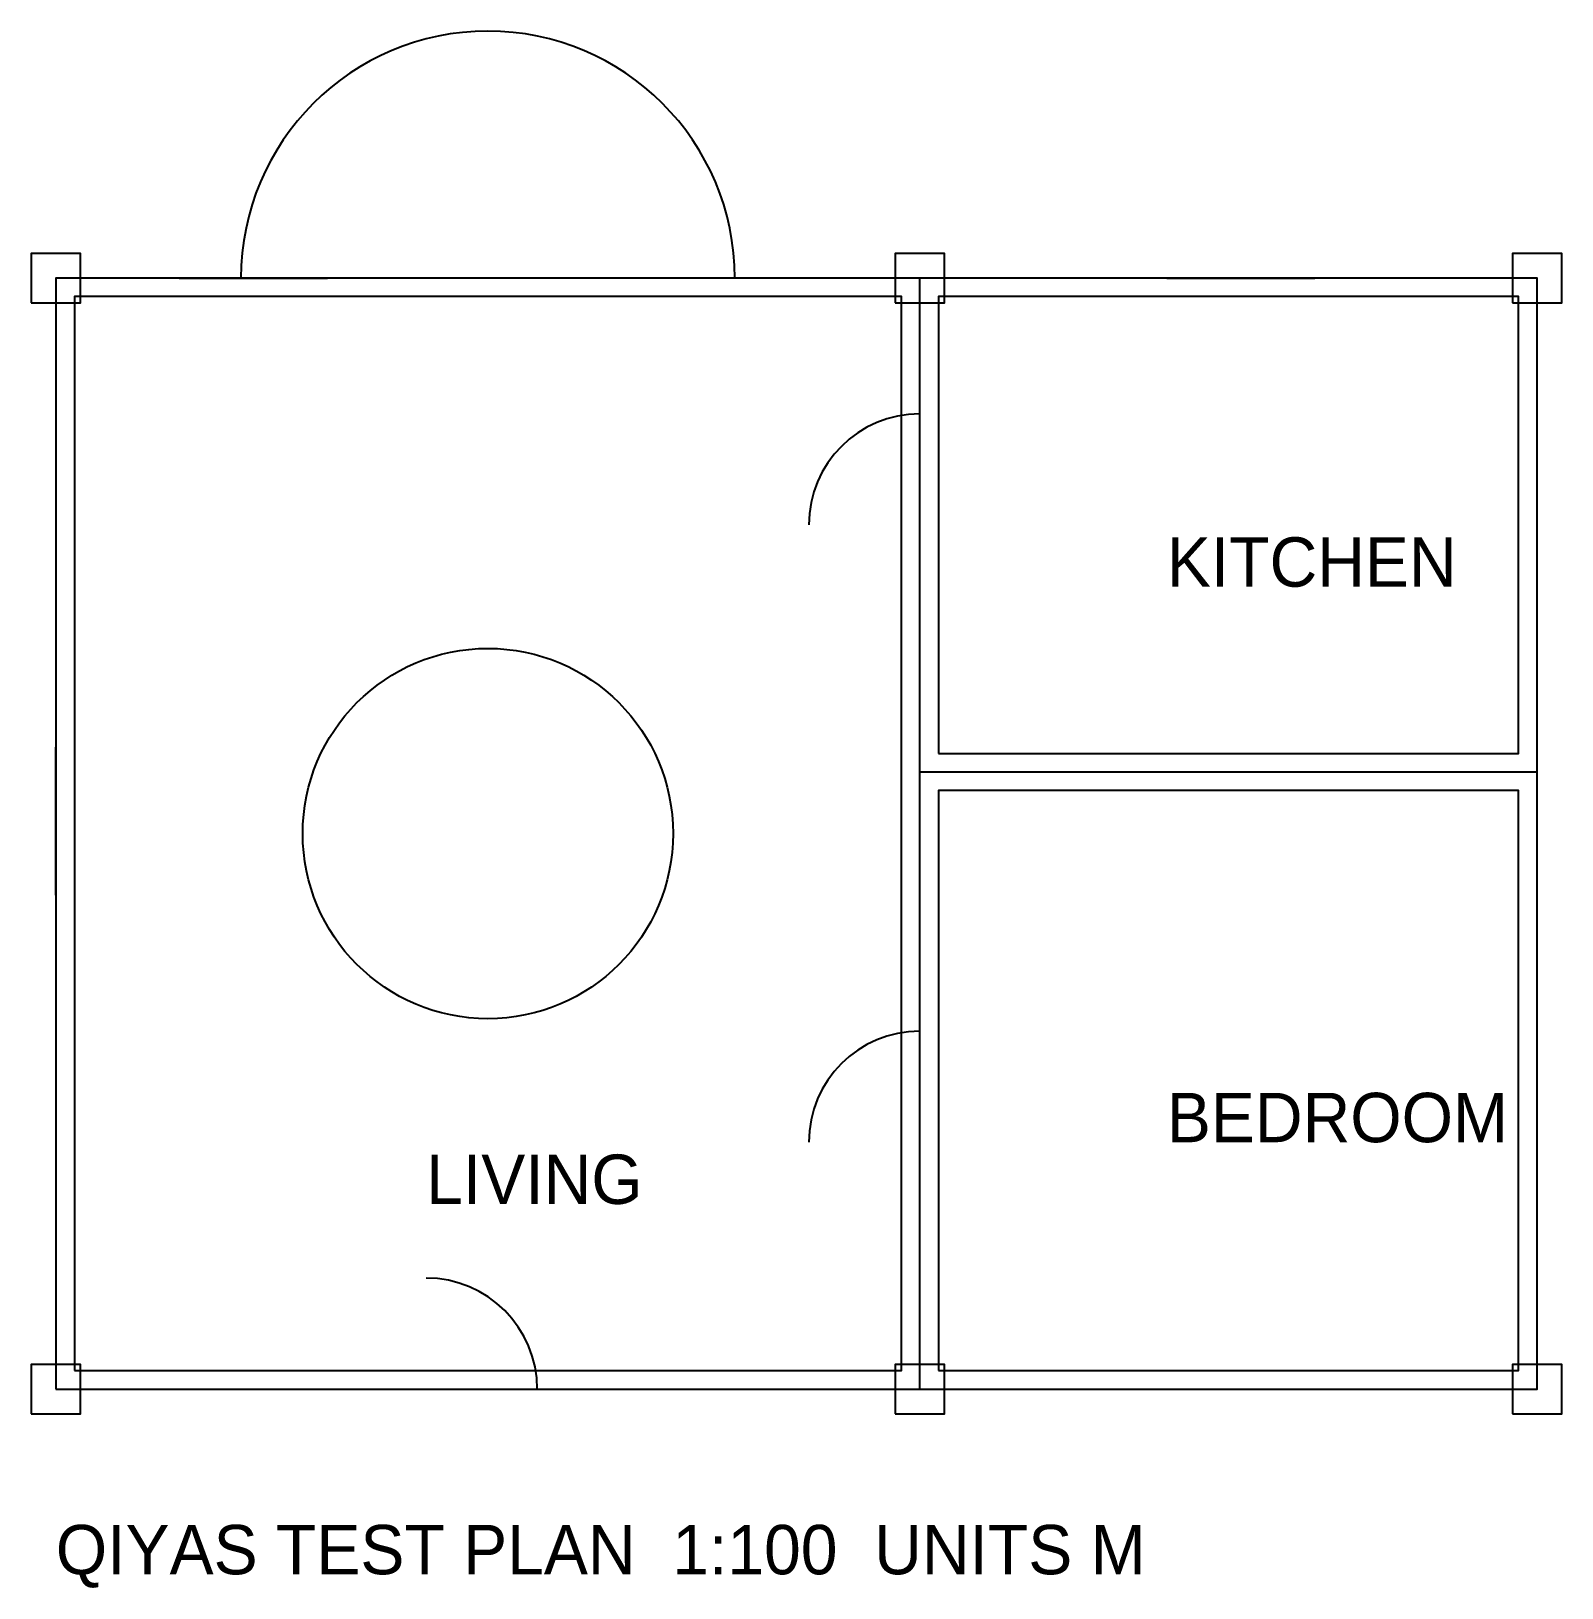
# Model space of a CAD drawing. Header units: metres. Extents: x -0.2 to 12.2, y -1.6 to 11.
import ezdxf

# ---------------------------------------------------------------- set-up
doc = ezdxf.new("R2010")
doc.units = ezdxf.units.M
doc.header["$MEASUREMENT"] = 0
for name, color, linetype in [('A-DOOR', 2, 'Continuous'), ('A-ROOM', 3, 'Continuous'), ('A-TEXT', 7, 'Continuous'), ('A-WALL', 1, 'Continuous'), ('A-WINDOW', 4, 'Continuous'), ('S-COLUMN', 5, 'Continuous')]:
    doc.layers.add(name, color=color, linetype=linetype)

# ---------------------------------------------------------------- blocks, each defined once
blk = doc.blocks.new('DOOR')
blk.add_line((0, 0), (0.9, 0))
blk.add_arc((0, 0), 0.9, 0, 90)
blk = doc.blocks.new('WINDOW')
blk.add_line((0, 0), (1.2, 0))
blk = doc.blocks.new('COLUMN')
blk.add_lwpolyline([(-0.2, -0.2), (0.2, -0.2), (0.2, 0.2), (-0.2, 0.2)], close=True)

msp = doc.modelspace()

# ---------------------------------------------------------------- linework, layer by layer
at = {"layer": 'A-ROOM'}
for points in [[(0.15, 0.15), (6.85, 0.15), (6.85, 8.85), (0.15, 8.85)], [(7.15, 5.15), (11.85, 5.15), (11.85, 8.85), (7.15, 8.85)], [(7.15, 0.15), (11.85, 0.15), (11.85, 4.85), (7.15, 4.85)]]:
    msp.add_lwpolyline(points, close=True, dxfattribs=at)
msp.add_circle((3.5, 4.5), 1.5, dxfattribs=at)
at = {"layer": 'A-WALL'}
for p, q in [((7, 0), (7, 9)), ((7, 5), (12, 5))]:
    msp.add_line(p, q, dxfattribs=at)
msp.add_lwpolyline([(0, 0), (12, 0), (12, 9), (0, 9)], close=True, dxfattribs=at)
msp.add_arc((3.5, 9), 2, 0, 180, dxfattribs=at)

# ---------------------------------------------------------------- block references
at = {"layer": 'A-DOOR', "rotation": 90}
for p in [(7, 7), (7, 2)]:
    msp.add_blockref('DOOR', p, dxfattribs=at)
at = {"layer": 'A-DOOR'}
msp.add_blockref('DOOR', (3, 0), dxfattribs=at)
at = {"layer": 'A-WINDOW'}
for p in [(1, 9), (9, 9)]:
    msp.add_blockref('WINDOW', p, dxfattribs=at)
at = {"layer": 'A-WINDOW', "rotation": 90}
for p in [(12, 7), (0, 4), (12, 2)]:
    msp.add_blockref('WINDOW', p, dxfattribs=at)
at = {"layer": 'S-COLUMN'}
for p in [(0, 9), (7, 9), (12, 9), (0, 0), (7, 0), (12, 0)]:
    msp.add_blockref('COLUMN', p, dxfattribs=at)

# ---------------------------------------------------------------- texts
at = {"layer": 'A-TEXT'}
for s, p in [('KITCHEN', (9, 6.5)), ('BEDROOM', (9, 2)), ('LIVING', (3, 1.5)), ('QIYAS TEST PLAN  1:100  UNITS M', (0, -1.5))]:
    msp.add_text(s, height=0.4, dxfattribs=at).set_placement(p)

doc.saveas('drawing.dxf')
